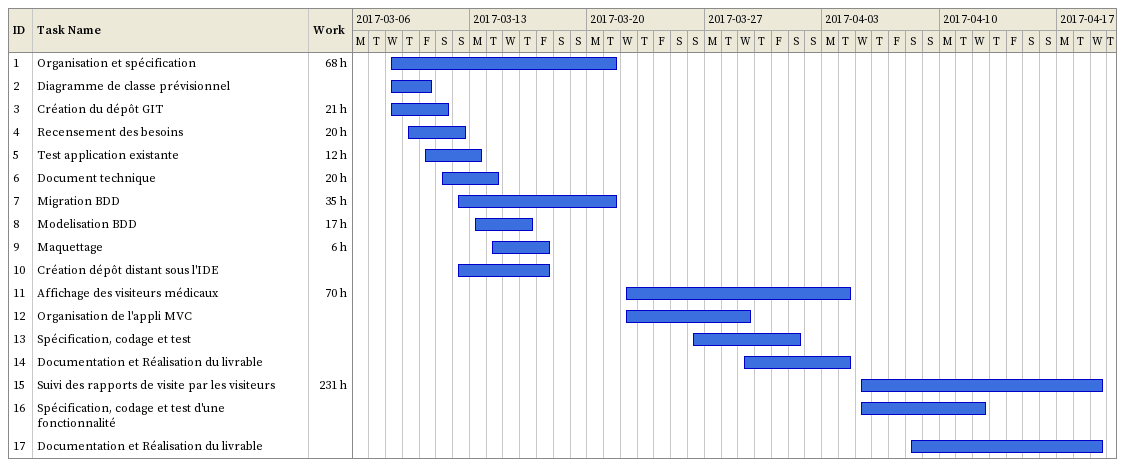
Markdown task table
| ID | Task | Start | Finish | Work (h) |
|---|---|---|---|---|
| 1 | Organisation et spécification | 2017-03-08 | 2017-03-21 | 68 |
| 2 | Diagramme de classe prévisionnel | 2017-03-08 | 2017-03-10 |  |
| 3 | Création du dépôt GIT | 2017-03-08 | 2017-03-11 | 21 |
| 4 | Recensement des besoins | 2017-03-09 | 2017-03-12 | 20 |
| 5 | Test application existante | 2017-03-10 | 2017-03-13 | 12 |
| 6 | Document technique | 2017-03-11 | 2017-03-14 | 20 |
| 7 | Migration BDD | 2017-03-12 | 2017-03-21 | 35 |
| 8 | Modelisation BDD | 2017-03-13 | 2017-03-16 | 17 |
| 9 | Maquettage | 2017-03-14 | 2017-03-17 | 6 |
| 10 | Création dépôt distant sous l'IDE | 2017-03-12 | 2017-03-17 |  |
| 11 | Affichage des visiteurs médicaux | 2017-03-22 | 2017-04-04 | 70 |
| 12 | Organisation de l'appli MVC | 2017-03-22 | 2017-03-29 |  |
| 13 | Spécification, codage et test | 2017-03-26 | 2017-04-01 |  |
| 14 | Documentation et Réalisation du livrable | 2017-03-29 | 2017-04-04 |  |
| 15 | Suivi des rapports de visite par les visiteurs | 2017-04-05 | 2017-04-19 | 231 |
| 16 | Spécification, codage et test d'une fonctionnalité | 2017-04-05 | 2017-04-12 |  |
| 17 | Documentation et Réalisation du livrable | 2017-04-08 | 2017-04-19 |  |
